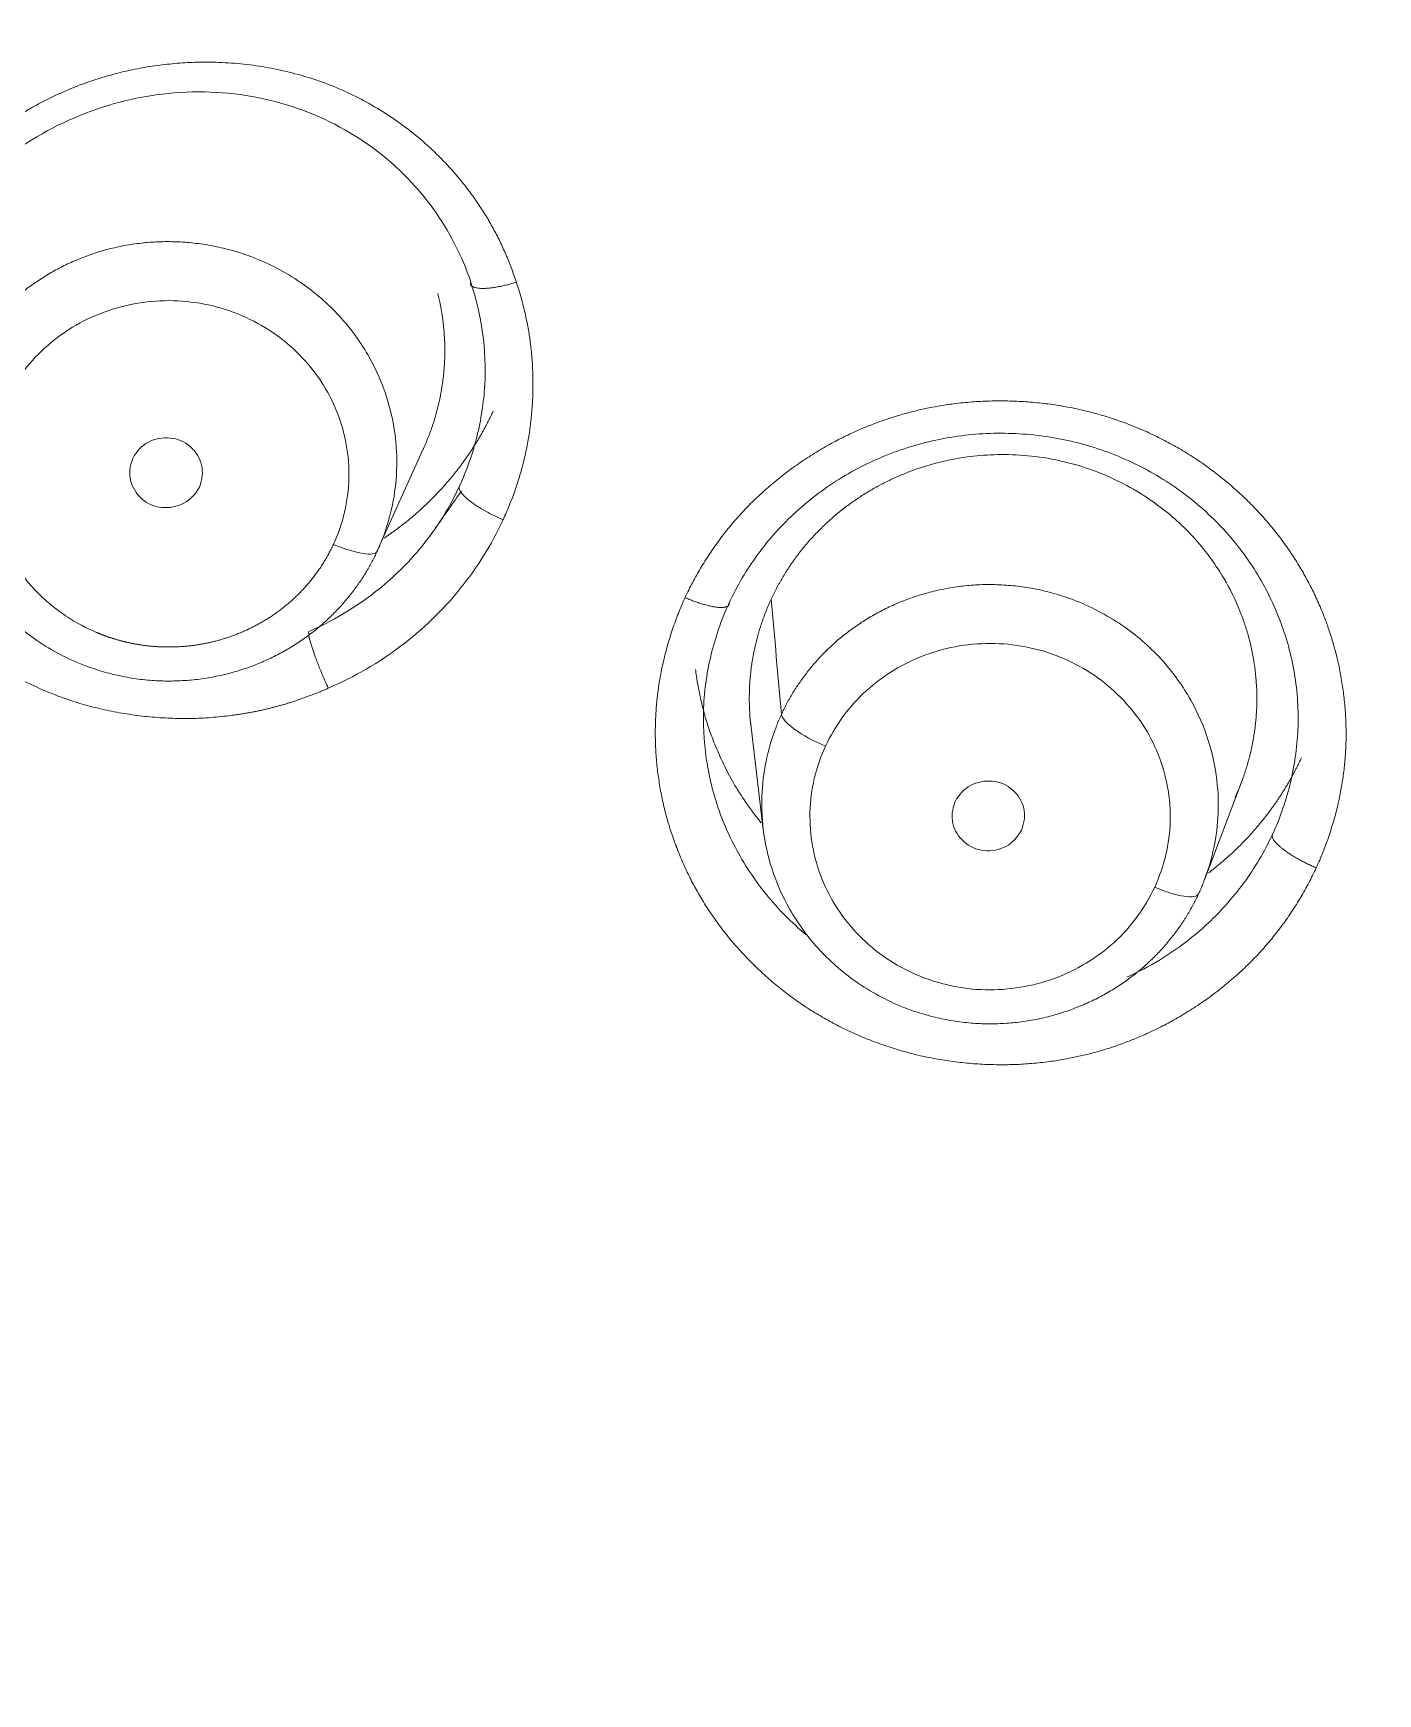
# Model space of a CAD drawing. Extents: x 6534 to 7663, y 0 to 827.
# Drawn here: x 7057.3 to 7065.67, y 545.31 to 555.64 of the extents above; entities that cross this region are included whole.
import ezdxf

# ---------------------------------------------------------------- set-up
doc = ezdxf.new("R2010")
doc.units = 0
doc.header["$LTSCALE"] = 30
doc.header["$MEASUREMENT"] = 0
doc.layers.add('1', color=7, linetype='CONTINUOUS')

msp = doc.modelspace()

# ---------------------------------------------------------------- linework, layer by layer
at = {"layer": '1', "color": 7, "linetype": 'Continuous', "lineweight": 18}
for p, q in [((7059.448, 552.426), (7059.733, 553.06)), ((7061.765, 551.356), (7061.845, 550.683)), ((7064.59, 550.371), (7064.83, 551.007))]:
    msp.add_line(p, q, dxfattribs=at)
for centre, major_axis, ratio, start_param, end_param in [((7103.394, 533.921), (62.577, 0), 0.961466, 0, 3.141593), ((7103.394, 533.307), (-60.5, 0), 0.961466, 4.72417, 7.004197), ((7103.394, 533.445), (60, 0), 0.961466, 1.582577, 4.712389), ((7103.394, 533.445), (-59.925, 0), 0.961466, 4.712389, 7.853982), ((7059.171, 552.541), (0.272, -0.126), 0.25099, 4.829053, 6.286318), ((7062.232, 551.285), (-0.272, 0.126), 0.25112, 0.143692, 1.686354), ((7064.28, 550.409), (0.272, -0.126), 0.251071, 4.828667, 6.301565)]:
    msp.add_ellipse(centre, major_axis=major_axis, ratio=ratio, start_param=start_param, end_param=end_param, dxfattribs=at)
at = {"layer": '1', "color": 7, "linetype": 'Continuous', "lineweight": 13}
for centre, major_axis, start_param, end_param in [((7103.394, 533.601), (61.963, 0), 1.570796, 3.141593), ((7103.394, 533.307), (59.425, 0), 1.570796, 4.70194), ((7103.394, 533.307), (57.948, 0), 1.579187, 4.712389), ((7103.394, 533.352), (57.403, 0), 1.579486, 4.712389)]:
    msp.add_ellipse(centre, major_axis=major_axis, ratio=0.961466, start_param=start_param, end_param=end_param, dxfattribs=at)
at = {"layer": '1', "color": 7, "linetype": 'Continuous', "lineweight": 18}
for points, knots in [([(7040.495, 539.074), (7040.495, 540.309), (7040.535, 541.529), (7040.686, 543.933), (7040.799, 545.118), (7041.09, 547.449), (7041.269, 548.594), (7041.688, 550.845), (7041.928, 551.949), (7042.462, 554.113), (7042.757, 555.173), (7043.395, 557.248), (7043.738, 558.262), (7044.468, 560.243), (7044.854, 561.21), (7045.665, 563.095), (7046.089, 564.014), (7046.968, 565.802), (7047.424, 566.672), (7048.362, 568.363), (7048.845, 569.185), (7049.832, 570.779), (7050.336, 571.552), (7051.362, 573.051), (7051.884, 573.776), (7052.939, 575.18), (7053.473, 575.859), (7054.55, 577.171), (7055.092, 577.804), (7056.182, 579.025), (7056.729, 579.614), (7057.55, 580.465), (7057.961, 580.883), (7058.44, 581.356), (7058.679, 581.589), (7058.799, 581.705), (7058.858, 581.763), (7058.888, 581.792), (7058.903, 581.806), (7058.911, 581.813), (7058.914, 581.817), (7058.916, 581.818), (7058.917, 581.819), (7058.918, 581.82), (7058.918, 581.82), (7058.918, 581.82), (7058.918, 581.82), (7060.391, 583.236), (7061.936, 584.58), (7065.15, 587.109), (7066.82, 588.296), (7070.268, 590.502), (7072.046, 591.521), (7075.692, 593.385), (7077.56, 594.228), (7081.367, 595.734), (7083.306, 596.396), (7087.236, 597.532), (7089.227, 598.007), (7093.242, 598.768), (7095.265, 599.053), (7099.325, 599.434), (7101.361, 599.529), (7103.394, 599.529)], [0, 0, 0, 0, 0.03125, 0.03125, 0.0625, 0.0625, 0.09375, 0.09375, 0.125, 0.125, 0.15625, 0.15625, 0.1875, 0.1875, 0.21875, 0.21875, 0.25, 0.25, 0.28125, 0.28125, 0.3125, 0.3125, 0.34375, 0.34375, 0.375, 0.375, 0.40625, 0.40625, 0.4375, 0.4375, 0.46875, 0.46875, 0.484375, 0.492188, 0.496094, 0.498047, 0.499023, 0.499512, 0.499756, 0.499878, 0.499939, 0.499969, 0.499985, 0.499992, 0.499996, 0.499996, 0.5, 0.5, 0.5625, 0.5625, 0.625, 0.625, 0.6875, 0.6875, 0.75, 0.75, 0.8125, 0.8125, 0.875, 0.875, 0.9375, 0.9375, 1, 1, 1, 1]), ([(7056.342, 554.167), (7056.346, 554.174), (7056.353, 554.189), (7056.363, 554.21), (7056.374, 554.232), (7056.385, 554.253), (7056.396, 554.274), (7056.407, 554.295), (7056.418, 554.316), (7056.43, 554.336), (7056.442, 554.357), (7056.454, 554.377), (7056.466, 554.397), (7056.478, 554.417), (7056.491, 554.436), (7056.503, 554.456), (7056.516, 554.475), (7056.529, 554.494), (7056.543, 554.513), (7056.556, 554.532), (7056.57, 554.55), (7056.584, 554.568), (7056.598, 554.586), (7056.612, 554.604), (7056.626, 554.622), (7056.641, 554.64), (7056.656, 554.657), (7056.683, 554.689), (7056.725, 554.734), (7056.783, 554.793), (7056.844, 554.85), (7056.931, 554.926), (7057.045, 555.015), (7057.172, 555.103), (7057.286, 555.171), (7057.386, 555.225), (7057.486, 555.272), (7057.589, 555.315), (7057.693, 555.351), (7057.803, 555.384), (7057.92, 555.412), (7058.044, 555.434), (7058.168, 555.449), (7058.294, 555.458), (7058.43, 555.459), (7058.575, 555.451), (7058.728, 555.432), (7058.878, 555.402), (7059.025, 555.361), (7059.17, 555.31), (7059.31, 555.246), (7059.444, 555.173), (7059.574, 555.088), (7059.698, 554.993), (7059.814, 554.888), (7059.921, 554.775), (7059.996, 554.683), (7060.044, 554.617), (7060.07, 554.58), (7060.095, 554.542), (7060.119, 554.504), (7060.142, 554.465), (7060.164, 554.425), (7060.186, 554.385), (7060.206, 554.345), (7060.225, 554.303), (7060.244, 554.262), (7060.262, 554.219), (7060.278, 554.176), (7060.294, 554.133), (7060.304, 554.104), (7060.309, 554.089)], [0, 0, 0, 0, 0.004834, 0.009646, 0.014438, 0.019209, 0.023961, 0.028694, 0.033407, 0.038103, 0.042781, 0.047442, 0.052086, 0.056714, 0.061326, 0.065924, 0.070507, 0.075076, 0.079632, 0.084175, 0.088706, 0.093226, 0.097734, 0.102232, 0.106721, 0.1112, 0.115671, 0.120134, 0.135932, 0.152028, 0.168443, 0.185199, 0.219155, 0.252992, 0.275035, 0.296817, 0.318396, 0.339831, 0.361181, 0.382508, 0.406939, 0.431316, 0.455719, 0.480228, 0.504919, 0.535489, 0.565667, 0.59561, 0.62548, 0.656109, 0.686504, 0.716845, 0.747307, 0.778822, 0.809976, 0.840947, 0.871915, 0.881022, 0.890116, 0.899201, 0.908283, 0.917367, 0.926457, 0.935559, 0.944678, 0.953817, 0.962983, 0.972179, 0.981411, 0.990683, 1, 1, 1, 1]), ([(7056.559, 554.155), (7056.618, 554.282), (7056.786, 554.556), (7057.167, 554.923), (7057.692, 555.196), (7058.291, 555.304), (7058.885, 555.224), (7059.41, 554.968), (7059.805, 554.575), (7059.97, 554.254), (7060.025, 554.092)], [0, 0, 0, 0, 0.097175, 0.218962, 0.352308, 0.487745, 0.621453, 0.752678, 0.881509, 1, 1, 1, 1]), ([(7059.443, 552.415), (7059.445, 552.42), (7059.45, 552.43), (7059.457, 552.446), (7059.463, 552.461), (7059.469, 552.476), (7059.497, 552.547), (7059.539, 552.683), (7059.569, 552.896), (7059.563, 553.13), (7059.509, 553.379), (7059.399, 553.633), (7059.226, 553.876), (7058.986, 554.09), (7058.771, 554.206), (7058.627, 554.26), (7058.571, 554.278), (7058.515, 554.294), (7058.458, 554.307), (7058.402, 554.319), (7058.345, 554.328), (7058.289, 554.334), (7058.234, 554.339), (7058.178, 554.341), (7058.123, 554.342), (7058.069, 554.34), (7058.015, 554.337), (7057.962, 554.331), (7057.91, 554.324), (7057.859, 554.315), (7057.809, 554.304), (7057.759, 554.292), (7057.711, 554.278), (7057.663, 554.262), (7057.617, 554.245), (7057.572, 554.227), (7057.528, 554.208), (7057.485, 554.187), (7057.444, 554.166), (7057.404, 554.143), (7057.365, 554.119), (7057.327, 554.095), (7057.29, 554.069), (7057.255, 554.043), (7057.221, 554.016), (7057.189, 553.989), (7057.157, 553.96), (7057.127, 553.932), (7057.099, 553.902), (7057.071, 553.873), (7057.045, 553.843), (7057.02, 553.813), (7056.996, 553.782), (7056.973, 553.752), (7056.952, 553.721), (7056.932, 553.69), (7056.913, 553.659), (7056.895, 553.628), (7056.878, 553.597), (7056.862, 553.566), (7056.852, 553.545), (7056.847, 553.535)], [0, 0, 0, 0, 0.003921, 0.007817, 0.011689, 0.015536, 0.019358, 0.064573, 0.114371, 0.16875, 0.227711, 0.291254, 0.359377, 0.43208, 0.50936, 0.522766, 0.53605, 0.549213, 0.562254, 0.575174, 0.587972, 0.600648, 0.613202, 0.625635, 0.637946, 0.650136, 0.662203, 0.674149, 0.685973, 0.697676, 0.709256, 0.720715, 0.732052, 0.743267, 0.75436, 0.765331, 0.776181, 0.786908, 0.797514, 0.807998, 0.81836, 0.8286, 0.838718, 0.848715, 0.858589, 0.868342, 0.877972, 0.887481, 0.896868, 0.906133, 0.915276, 0.924297, 0.933196, 0.941973, 0.950628, 0.959162, 0.967573, 0.975863, 0.98403, 0.992076, 1, 1, 1, 1]), ([(7059.82, 554.018), (7059.821, 554.015), (7059.823, 554.005), (7059.827, 553.988), (7059.832, 553.967), (7059.836, 553.947), (7059.84, 553.926), (7059.844, 553.905), (7059.847, 553.885), (7059.85, 553.864), (7059.853, 553.843), (7059.855, 553.822), (7059.857, 553.802), (7059.859, 553.781), (7059.86, 553.76), (7059.862, 553.739), (7059.863, 553.719), (7059.863, 553.698), (7059.863, 553.677), (7059.864, 553.656), (7059.863, 553.636), (7059.863, 553.615), (7059.862, 553.595), (7059.861, 553.574), (7059.859, 553.553), (7059.858, 553.533), (7059.856, 553.513), (7059.853, 553.492), (7059.851, 553.472), (7059.848, 553.452), (7059.845, 553.431), (7059.841, 553.411), (7059.838, 553.391), (7059.834, 553.371), (7059.83, 553.351), (7059.825, 553.331), (7059.82, 553.312), (7059.815, 553.292), (7059.81, 553.272), (7059.805, 553.253), (7059.799, 553.233), (7059.793, 553.214), (7059.786, 553.195), (7059.78, 553.176), (7059.773, 553.157), (7059.766, 553.138), (7059.758, 553.119), (7059.751, 553.1), (7059.743, 553.082), (7059.735, 553.063), (7059.729, 553.051), (7059.727, 553.045)], [0, 0, 0, 0, 0.009545, 0.030737, 0.051906, 0.073051, 0.094172, 0.11527, 0.136344, 0.157394, 0.17842, 0.199423, 0.220402, 0.241358, 0.262289, 0.283197, 0.304082, 0.324942, 0.345779, 0.366592, 0.387381, 0.408146, 0.428888, 0.449606, 0.4703, 0.490971, 0.511618, 0.53224, 0.55284, 0.573415, 0.593967, 0.614494, 0.634998, 0.655479, 0.675935, 0.696368, 0.716776, 0.737162, 0.757523, 0.77786, 0.798174, 0.818464, 0.83873, 0.858972, 0.87919, 0.899385, 0.919555, 0.939702, 0.959825, 0.979925, 1, 1, 1, 1]), ([(7060.024, 554.092), (7060.094, 553.885), (7060.124, 553.667), (7060.106, 553.341), (7060.089, 553.234), (7060.037, 553.022), (7060, 552.919), (7059.954, 552.82)], [0, 0, 0, 0, 0.5, 0.5, 0.75, 0.75, 1, 1, 1, 1]), ([(7056.847, 553.535), (7056.845, 553.53), (7056.84, 553.52), (7056.834, 553.504), (7056.827, 553.489), (7056.821, 553.473), (7056.792, 553.402), (7056.751, 553.265), (7056.72, 553.051), (7056.728, 552.815), (7056.782, 552.566), (7056.893, 552.313), (7057.067, 552.071), (7057.306, 551.859), (7057.519, 551.744), (7057.663, 551.69), (7057.719, 551.672), (7057.775, 551.656), (7057.831, 551.643), (7057.887, 551.631), (7057.943, 551.622), (7057.999, 551.615), (7058.055, 551.611), (7058.11, 551.608), (7058.165, 551.608), (7058.219, 551.61), (7058.273, 551.613), (7058.326, 551.618), (7058.378, 551.626), (7058.429, 551.635), (7058.479, 551.645), (7058.529, 551.658), (7058.577, 551.671), (7058.624, 551.687), (7058.671, 551.703), (7058.716, 551.721), (7058.76, 551.741), (7058.802, 551.761), (7058.844, 551.783), (7058.884, 551.805), (7058.923, 551.829), (7058.961, 551.854), (7058.998, 551.879), (7059.033, 551.905), (7059.067, 551.932), (7059.1, 551.96), (7059.131, 551.988), (7059.161, 552.017), (7059.19, 552.046), (7059.218, 552.076), (7059.244, 552.106), (7059.269, 552.136), (7059.293, 552.166), (7059.316, 552.197), (7059.337, 552.228), (7059.358, 552.259), (7059.377, 552.29), (7059.395, 552.322), (7059.412, 552.353), (7059.428, 552.384), (7059.438, 552.405), (7059.443, 552.415)], [0, 0, 0, 0, 0.003868, 0.007742, 0.011622, 0.015507, 0.019397, 0.06511, 0.115266, 0.16986, 0.228891, 0.292354, 0.360244, 0.432556, 0.509282, 0.522646, 0.535891, 0.549015, 0.562019, 0.574904, 0.587668, 0.600312, 0.612837, 0.625242, 0.637526, 0.649691, 0.661736, 0.673661, 0.685466, 0.697151, 0.708716, 0.720161, 0.731487, 0.742693, 0.753779, 0.764745, 0.775591, 0.786318, 0.796924, 0.807411, 0.817779, 0.828026, 0.838154, 0.848162, 0.858051, 0.867819, 0.877468, 0.886998, 0.896408, 0.905698, 0.914869, 0.92392, 0.932851, 0.941663, 0.950356, 0.958928, 0.967382, 0.975716, 0.98393, 0.992025, 1, 1, 1, 1]), ([(7059.486, 552.497), (7059.488, 552.498), (7059.496, 552.504), (7059.511, 552.514), (7059.53, 552.528), (7059.549, 552.541), (7059.568, 552.555), (7059.587, 552.57), (7059.605, 552.584), (7059.624, 552.598), (7059.642, 552.613), (7059.66, 552.628), (7059.677, 552.643), (7059.695, 552.658), (7059.712, 552.674), (7059.729, 552.69), (7059.746, 552.705), (7059.763, 552.721), (7059.779, 552.737), (7059.795, 552.754), (7059.811, 552.77), (7059.827, 552.787), (7059.843, 552.804), (7059.858, 552.821), (7059.873, 552.838), (7059.888, 552.855), (7059.902, 552.872), (7059.917, 552.89), (7059.931, 552.908), (7059.945, 552.925), (7059.959, 552.943), (7059.972, 552.961), (7059.985, 552.98), (7059.998, 552.998), (7060.011, 553.016), (7060.024, 553.035), (7060.036, 553.054), (7060.048, 553.073), (7060.06, 553.091), (7060.071, 553.11), (7060.082, 553.13), (7060.093, 553.149), (7060.104, 553.168), (7060.115, 553.187), (7060.125, 553.207), (7060.135, 553.227), (7060.145, 553.246), (7060.155, 553.266), (7060.161, 553.279), (7060.164, 553.286)], [0, 0, 0, 0, 0.006574, 0.028745, 0.050891, 0.073012, 0.095107, 0.117176, 0.13922, 0.161238, 0.183231, 0.205198, 0.22714, 0.249056, 0.270946, 0.292811, 0.314651, 0.336464, 0.358252, 0.380015, 0.401752, 0.423464, 0.445149, 0.46681, 0.488444, 0.510053, 0.531637, 0.553195, 0.574727, 0.596234, 0.617715, 0.639171, 0.660601, 0.682005, 0.703384, 0.724737, 0.746065, 0.767367, 0.788643, 0.809894, 0.831119, 0.852319, 0.873493, 0.894641, 0.915764, 0.936862, 0.957933, 0.978979, 1, 1, 1, 1]), ([(7061.632, 552.094), (7061.682, 552.2), (7061.742, 552.302), (7061.881, 552.492), (7061.961, 552.58), (7062.137, 552.741), (7062.232, 552.812), (7062.437, 552.937), (7062.546, 552.989), (7062.772, 553.073), (7062.889, 553.104), (7063.128, 553.144), (7063.249, 553.152), (7063.491, 553.146), (7063.612, 553.132), (7063.848, 553.081), (7063.963, 553.045), (7064.184, 552.95), (7064.29, 552.893), (7064.488, 552.759), (7064.58, 552.683), (7064.747, 552.514), (7064.821, 552.422), (7064.951, 552.226), (7065.005, 552.121), (7065.092, 551.904), (7065.125, 551.792), (7065.166, 551.563), (7065.175, 551.446), (7065.168, 551.213), (7065.153, 551.098), (7065.1, 550.871), (7065.062, 550.76), (7065.012, 550.653)], [0, 0, 0, 0, 0.0625, 0.0625, 0.125, 0.125, 0.1875, 0.1875, 0.25, 0.25, 0.3125, 0.3125, 0.375, 0.375, 0.4375, 0.4375, 0.5, 0.5, 0.5625, 0.5625, 0.625, 0.625, 0.6875, 0.6875, 0.75, 0.75, 0.8125, 0.8125, 0.875, 0.875, 0.9375, 0.9375, 1, 1, 1, 1]), ([(7061.894, 552.117), (7061.899, 552.129), (7061.91, 552.151), (7061.927, 552.185), (7061.945, 552.218), (7061.964, 552.251), (7061.984, 552.283), (7062.004, 552.315), (7062.026, 552.347), (7062.048, 552.378), (7062.071, 552.408), (7062.095, 552.438), (7062.12, 552.468), (7062.146, 552.497), (7062.172, 552.525), (7062.2, 552.553), (7062.228, 552.581), (7062.256, 552.607), (7062.286, 552.633), (7062.316, 552.659), (7062.347, 552.683), (7062.379, 552.707), (7062.412, 552.73), (7062.445, 552.753), (7062.479, 552.774), (7062.513, 552.795), (7062.548, 552.815), (7062.584, 552.834), (7062.62, 552.852), (7062.657, 552.87), (7062.694, 552.886), (7062.732, 552.902), (7062.797, 552.927), (7062.897, 552.959), (7063.038, 552.993), (7063.198, 553.014), (7063.376, 553.02), (7063.568, 553.005), (7063.773, 552.963), (7064.03, 552.873), (7064.302, 552.717), (7064.544, 552.492), (7064.708, 552.265), (7064.785, 552.107), (7064.818, 552.023), (7064.826, 552.003), (7064.833, 551.983), (7064.84, 551.963), (7064.846, 551.943), (7064.853, 551.923), (7064.859, 551.903), (7064.864, 551.882), (7064.87, 551.862), (7064.875, 551.842), (7064.88, 551.821), (7064.884, 551.801), (7064.888, 551.78), (7064.892, 551.759), (7064.896, 551.739), (7064.899, 551.718), (7064.902, 551.698), (7064.905, 551.677), (7064.907, 551.656), (7064.909, 551.636), (7064.911, 551.615), (7064.912, 551.594), (7064.914, 551.574), (7064.915, 551.553), (7064.915, 551.532), (7064.915, 551.512), (7064.915, 551.491), (7064.915, 551.47), (7064.915, 551.45), (7064.914, 551.429), (7064.913, 551.409), (7064.911, 551.388), (7064.91, 551.368), (7064.908, 551.348), (7064.905, 551.327), (7064.903, 551.307), (7064.9, 551.287), (7064.897, 551.267), (7064.893, 551.247), (7064.89, 551.227), (7064.886, 551.207), (7064.882, 551.187), (7064.877, 551.167), (7064.873, 551.148), (7064.868, 551.128), (7064.862, 551.108), (7064.857, 551.089), (7064.851, 551.07), (7064.845, 551.05), (7064.839, 551.031), (7064.832, 551.012), (7064.825, 550.993), (7064.818, 550.975), (7064.811, 550.956), (7064.803, 550.937), (7064.795, 550.919), (7064.787, 550.901), (7064.782, 550.888), (7064.779, 550.882)], [0, 0, 0, 0, 0.007808, 0.015634, 0.023476, 0.031335, 0.039212, 0.047105, 0.055015, 0.062943, 0.070887, 0.078849, 0.086828, 0.094823, 0.102836, 0.110866, 0.118914, 0.126978, 0.13506, 0.143159, 0.151275, 0.159408, 0.167559, 0.175727, 0.183912, 0.192114, 0.200334, 0.208571, 0.216826, 0.225098, 0.233387, 0.241694, 0.250018, 0.276099, 0.305393, 0.337903, 0.373628, 0.41257, 0.454732, 0.500115, 0.577337, 0.644734, 0.702276, 0.749936, 0.754388, 0.758834, 0.763276, 0.767713, 0.772144, 0.776571, 0.780993, 0.785411, 0.789823, 0.79423, 0.798633, 0.80303, 0.807423, 0.811811, 0.816193, 0.820571, 0.824944, 0.829313, 0.833676, 0.838034, 0.842387, 0.846736, 0.851079, 0.855418, 0.859752, 0.864081, 0.868404, 0.872723, 0.877037, 0.881347, 0.885651, 0.88995, 0.894244, 0.898534, 0.902818, 0.907098, 0.911372, 0.915642, 0.919907, 0.924167, 0.928422, 0.932672, 0.936917, 0.941157, 0.945392, 0.949622, 0.953848, 0.958068, 0.962283, 0.966494, 0.970699, 0.9749, 0.979096, 0.983287, 0.987472, 0.991653, 0.995829, 1, 1, 1, 1]), ([(7059.954, 552.82), (7059.953, 552.817), (7059.904, 552.711), (7059.844, 552.61), (7059.776, 552.518)], [0, 0, 0, 0, 0.024424, 1, 1, 1, 1]), ([(7064.553, 550.284), (7064.555, 550.289), (7064.56, 550.3), (7064.567, 550.315), (7064.574, 550.331), (7064.58, 550.347), (7064.608, 550.417), (7064.649, 550.553), (7064.68, 550.764), (7064.673, 550.998), (7064.62, 551.247), (7064.51, 551.5), (7064.336, 551.743), (7064.096, 551.958), (7063.881, 552.073), (7063.737, 552.127), (7063.681, 552.145), (7063.624, 552.161), (7063.568, 552.175), (7063.512, 552.186), (7063.455, 552.195), (7063.399, 552.201), (7063.344, 552.206), (7063.288, 552.208), (7063.233, 552.209), (7063.179, 552.207), (7063.126, 552.203), (7063.073, 552.198), (7063.021, 552.19), (7062.969, 552.181), (7062.919, 552.17), (7062.87, 552.158), (7062.821, 552.144), (7062.774, 552.129), (7062.728, 552.112), (7062.683, 552.094), (7062.639, 552.074), (7062.596, 552.054), (7062.555, 552.032), (7062.514, 552.009), (7062.475, 551.986), (7062.438, 551.961), (7062.401, 551.935), (7062.366, 551.909), (7062.332, 551.882), (7062.299, 551.855), (7062.268, 551.826), (7062.238, 551.798), (7062.209, 551.769), (7062.182, 551.739), (7062.156, 551.709), (7062.131, 551.679), (7062.107, 551.648), (7062.084, 551.617), (7062.063, 551.587), (7062.042, 551.556), (7062.023, 551.525), (7062.005, 551.494), (7061.988, 551.463), (7061.973, 551.432), (7061.963, 551.411), (7061.958, 551.4)], [0, 0, 0, 0, 0.004015, 0.007996, 0.011942, 0.015855, 0.019734, 0.064711, 0.114332, 0.168596, 0.227502, 0.291048, 0.359234, 0.432056, 0.509512, 0.522903, 0.536174, 0.549323, 0.562352, 0.575259, 0.588045, 0.600709, 0.613253, 0.625675, 0.637976, 0.650156, 0.662214, 0.674151, 0.685967, 0.697662, 0.709235, 0.720687, 0.732018, 0.743227, 0.754315, 0.765282, 0.776127, 0.786851, 0.797453, 0.807935, 0.818295, 0.828533, 0.83865, 0.848646, 0.85852, 0.868273, 0.877905, 0.887415, 0.896804, 0.906071, 0.915217, 0.924242, 0.933145, 0.941927, 0.950587, 0.959126, 0.967544, 0.97584, 0.984015, 0.992068, 1, 1, 1, 1]), ([(7061.497, 551.085), (7061.478, 551.195), (7061.47, 551.306), (7061.476, 551.534), (7061.492, 551.65), (7061.545, 551.877), (7061.583, 551.988), (7061.633, 552.094)], [0, 0, 0, 0, 0.324096, 0.324096, 0.662048, 0.662048, 1, 1, 1, 1]), ([(7061.768, 551.329), (7061.767, 551.334), (7061.766, 551.346), (7061.764, 551.364), (7061.762, 551.385), (7061.761, 551.406), (7061.76, 551.426), (7061.759, 551.447), (7061.758, 551.468), (7061.758, 551.488), (7061.758, 551.509), (7061.758, 551.529), (7061.759, 551.55), (7061.759, 551.57), (7061.761, 551.591), (7061.762, 551.611), (7061.764, 551.632), (7061.766, 551.652), (7061.768, 551.672), (7061.77, 551.693), (7061.773, 551.713), (7061.776, 551.733), (7061.78, 551.753), (7061.783, 551.773), (7061.787, 551.793), (7061.792, 551.813), (7061.796, 551.832), (7061.801, 551.852), (7061.806, 551.872), (7061.811, 551.891), (7061.817, 551.911), (7061.822, 551.93), (7061.828, 551.949), (7061.835, 551.968), (7061.841, 551.987), (7061.848, 552.006), (7061.855, 552.025), (7061.862, 552.044), (7061.87, 552.062), (7061.878, 552.081), (7061.886, 552.099), (7061.891, 552.111), (7061.894, 552.117)], [0, 0, 0, 0, 0.018311, 0.044033, 0.069726, 0.09539, 0.121024, 0.14663, 0.172206, 0.197754, 0.223272, 0.248761, 0.274221, 0.299652, 0.325055, 0.350428, 0.375772, 0.401087, 0.426373, 0.451631, 0.476859, 0.502059, 0.527229, 0.552371, 0.577484, 0.602568, 0.627623, 0.652649, 0.677647, 0.702616, 0.727556, 0.752467, 0.777349, 0.802203, 0.827028, 0.851824, 0.876592, 0.901331, 0.926041, 0.950723, 0.975376, 1, 1, 1, 1]), ([(7061.424, 551.68), (7061.425, 551.666), (7061.429, 551.639), (7061.436, 551.597), (7061.443, 551.554), (7061.452, 551.511), (7061.462, 551.468), (7061.473, 551.426), (7061.484, 551.384), (7061.497, 551.341), (7061.511, 551.299), (7061.526, 551.258), (7061.551, 551.193), (7061.591, 551.103), (7061.651, 550.986), (7061.727, 550.864), (7061.79, 550.778), (7061.827, 550.732), (7061.832, 550.727)], [0, 0, 0, 0, 0.038848, 0.080366, 0.121981, 0.163693, 0.205501, 0.247406, 0.289408, 0.331507, 0.373703, 0.415996, 0.458387, 0.572153, 0.697127, 0.833315, 0.980722, 1, 1, 1, 1]), ([(7061.958, 551.4), (7061.956, 551.395), (7061.951, 551.385), (7061.944, 551.369), (7061.937, 551.354), (7061.931, 551.338), (7061.902, 551.266), (7061.861, 551.128), (7061.831, 550.914), (7061.838, 550.678), (7061.893, 550.429), (7062.005, 550.177), (7062.179, 549.936), (7062.418, 549.725), (7062.631, 549.611), (7062.774, 549.557), (7062.829, 549.539), (7062.886, 549.523), (7062.942, 549.51), (7062.998, 549.499), (7063.054, 549.49), (7063.11, 549.483), (7063.166, 549.478), (7063.221, 549.476), (7063.276, 549.476), (7063.33, 549.477), (7063.384, 549.481), (7063.436, 549.486), (7063.488, 549.494), (7063.54, 549.503), (7063.59, 549.513), (7063.639, 549.526), (7063.688, 549.54), (7063.735, 549.555), (7063.781, 549.572), (7063.826, 549.59), (7063.87, 549.609), (7063.913, 549.63), (7063.954, 549.651), (7063.995, 549.674), (7064.034, 549.698), (7064.072, 549.722), (7064.108, 549.748), (7064.143, 549.774), (7064.177, 549.801), (7064.21, 549.828), (7064.241, 549.857), (7064.271, 549.885), (7064.3, 549.915), (7064.328, 549.944), (7064.354, 549.974), (7064.379, 550.005), (7064.403, 550.035), (7064.426, 550.066), (7064.447, 550.097), (7064.468, 550.128), (7064.487, 550.159), (7064.505, 550.19), (7064.522, 550.222), (7064.538, 550.253), (7064.548, 550.274), (7064.553, 550.284)], [0, 0, 0, 0, 0.003927, 0.007866, 0.011819, 0.015784, 0.019761, 0.065641, 0.115909, 0.170561, 0.229595, 0.293007, 0.360793, 0.432948, 0.509466, 0.522824, 0.536063, 0.549181, 0.56218, 0.575059, 0.587818, 0.600457, 0.612976, 0.625376, 0.637655, 0.649815, 0.661855, 0.673776, 0.685576, 0.697257, 0.708818, 0.720259, 0.731581, 0.742783, 0.753865, 0.764827, 0.77567, 0.786393, 0.796996, 0.807479, 0.817843, 0.828087, 0.838212, 0.848217, 0.858102, 0.867868, 0.877514, 0.88704, 0.896447, 0.905734, 0.914901, 0.923949, 0.932878, 0.941686, 0.950376, 0.958945, 0.967395, 0.975726, 0.983937, 0.992028, 1, 1, 1, 1]), ([(7064.615, 550.414), (7064.616, 550.415), (7064.623, 550.42), (7064.636, 550.431), (7064.654, 550.445), (7064.672, 550.46), (7064.69, 550.475), (7064.708, 550.49), (7064.725, 550.505), (7064.742, 550.52), (7064.759, 550.536), (7064.776, 550.552), (7064.793, 550.568), (7064.809, 550.584), (7064.825, 550.6), (7064.841, 550.617), (7064.857, 550.633), (7064.873, 550.65), (7064.888, 550.667), (7064.903, 550.684), (7064.918, 550.701), (7064.932, 550.719), (7064.947, 550.736), (7064.961, 550.754), (7064.975, 550.771), (7064.988, 550.789), (7065.002, 550.807), (7065.015, 550.826), (7065.028, 550.844), (7065.041, 550.862), (7065.053, 550.881), (7065.065, 550.899), (7065.077, 550.918), (7065.089, 550.937), (7065.1, 550.956), (7065.112, 550.975), (7065.123, 550.994), (7065.134, 551.014), (7065.144, 551.033), (7065.154, 551.052), (7065.164, 551.072), (7065.174, 551.091), (7065.184, 551.111), (7065.19, 551.124), (7065.193, 551.131)], [0, 0, 0, 0, 0.003477, 0.028377, 0.053248, 0.078089, 0.1029, 0.127682, 0.152434, 0.177156, 0.201848, 0.226511, 0.251144, 0.275747, 0.300321, 0.324865, 0.349379, 0.373863, 0.398318, 0.422742, 0.447137, 0.471503, 0.495838, 0.520144, 0.54442, 0.568666, 0.592882, 0.617069, 0.641225, 0.665352, 0.68945, 0.713517, 0.737555, 0.761562, 0.78554, 0.809488, 0.833407, 0.857295, 0.881154, 0.904983, 0.928782, 0.952551, 0.97629, 1, 1, 1, 1])]:
    msp.add_open_spline(points, degree=3, knots=knots, dxfattribs=at)
at = {"layer": '1', "color": 7, "linetype": 'Continuous', "lineweight": 13}
for points, degree, knots in [([(7059.139, 551.564), (7059.132, 551.56), (7059.117, 551.554), (7059.094, 551.544), (7059.071, 551.535), (7059.049, 551.526), (7059.026, 551.517), (7059.003, 551.509), (7058.98, 551.501), (7058.957, 551.493), (7058.934, 551.485), (7058.911, 551.477), (7058.888, 551.47), (7058.865, 551.463), (7058.842, 551.457), (7058.818, 551.45), (7058.795, 551.444), (7058.772, 551.438), (7058.748, 551.433), (7058.725, 551.427), (7058.701, 551.422), (7058.678, 551.417), (7058.654, 551.413), (7058.63, 551.409), (7058.607, 551.405), (7058.583, 551.401), (7058.559, 551.397), (7058.501, 551.39), (7058.409, 551.38), (7058.283, 551.374), (7058.156, 551.376), (7058.028, 551.384), (7057.901, 551.4), (7057.776, 551.422), (7057.653, 551.451), (7057.532, 551.487), (7057.414, 551.531), (7057.241, 551.606), (7057.023, 551.729), (7056.807, 551.898), (7056.638, 552.068), (7056.509, 552.227), (7056.408, 552.384), (7056.33, 552.535), (7056.271, 552.676), (7056.224, 552.82), (7056.189, 552.969), (7056.166, 553.119), (7056.155, 553.271), (7056.156, 553.423), (7056.166, 553.539), (7056.177, 553.619), (7056.183, 553.662), (7056.191, 553.704), (7056.2, 553.747), (7056.21, 553.79), (7056.221, 553.832), (7056.232, 553.875), (7056.245, 553.917), (7056.259, 553.959), (7056.274, 554.001), (7056.289, 554.042), (7056.306, 554.084), (7056.324, 554.126), (7056.336, 554.153), (7056.342, 554.167)], 3, [0, 0, 0, 0, 0.004807, 0.009602, 0.014383, 0.019153, 0.023911, 0.028659, 0.033396, 0.038125, 0.042844, 0.047555, 0.052259, 0.056956, 0.061647, 0.066332, 0.071012, 0.075688, 0.080361, 0.085031, 0.089699, 0.094365, 0.09903, 0.103695, 0.108361, 0.113028, 0.117697, 0.122368, 0.146918, 0.171464, 0.196094, 0.220898, 0.245964, 0.270766, 0.295481, 0.320204, 0.34503, 0.370057, 0.431928, 0.494712, 0.536844, 0.578841, 0.62112, 0.653053, 0.684794, 0.716517, 0.748401, 0.780162, 0.811677, 0.843106, 0.874609, 0.883533, 0.892446, 0.901353, 0.910257, 0.919161, 0.928071, 0.93699, 0.945922, 0.954871, 0.96384, 0.972834, 0.981856, 0.99091, 1, 1, 1, 1]), ([(7057.121, 553.336), (7057.151, 553.4), (7057.188, 553.462), (7057.272, 553.577), (7057.321, 553.63), (7057.427, 553.727), (7057.485, 553.771), (7057.61, 553.846), (7057.675, 553.878), (7057.812, 553.928), (7057.884, 553.947), (7058.028, 553.971), (7058.102, 553.976), (7058.248, 553.972), (7058.322, 553.963), (7058.465, 553.932), (7058.535, 553.91), (7058.669, 553.852), (7058.733, 553.817), (7058.853, 553.736), (7058.908, 553.69), (7059.009, 553.587), (7059.055, 553.531), (7059.133, 553.412), (7059.166, 553.349), (7059.219, 553.217), (7059.238, 553.149), (7059.263, 553.01), (7059.269, 552.939), (7059.265, 552.798), (7059.256, 552.728), (7059.224, 552.59), (7059.2, 552.523), (7059.171, 552.458)], 3, [0, 0, 0, 0, 0.0625, 0.0625, 0.125, 0.125, 0.1875, 0.1875, 0.25, 0.25, 0.3125, 0.3125, 0.375, 0.375, 0.4375, 0.4375, 0.5, 0.5, 0.5625, 0.5625, 0.625, 0.625, 0.6875, 0.6875, 0.75, 0.75, 0.8125, 0.8125, 0.875, 0.875, 0.9375, 0.9375, 1, 1, 1, 1]), ([(7059.171, 552.458), (7059.168, 552.453), (7059.164, 552.443), (7059.156, 552.429), (7059.149, 552.414), (7059.141, 552.4), (7059.134, 552.386), (7059.126, 552.372), (7059.117, 552.358), (7059.109, 552.344), (7059.1, 552.331), (7059.092, 552.317), (7059.083, 552.304), (7059.074, 552.291), (7059.065, 552.279), (7059.055, 552.266), (7059.046, 552.254), (7059.036, 552.242), (7059.027, 552.23), (7059.017, 552.218), (7059.007, 552.206), (7058.997, 552.195), (7058.987, 552.184), (7058.976, 552.173), (7058.966, 552.162), (7058.956, 552.151), (7058.945, 552.141), (7058.934, 552.13), (7058.923, 552.12), (7058.913, 552.11), (7058.902, 552.101), (7058.891, 552.091), (7058.88, 552.082), (7058.868, 552.073), (7058.857, 552.064), (7058.846, 552.055), (7058.835, 552.046), (7058.823, 552.038), (7058.812, 552.03), (7058.8, 552.022), (7058.789, 552.014), (7058.777, 552.006), (7058.766, 551.999), (7058.754, 551.992), (7058.742, 551.984), (7058.731, 551.978), (7058.719, 551.971), (7058.707, 551.964), (7058.696, 551.958), (7058.684, 551.952), (7058.672, 551.945), (7058.66, 551.94), (7058.649, 551.934), (7058.637, 551.928), (7058.625, 551.923), (7058.613, 551.918), (7058.601, 551.912), (7058.59, 551.908), (7058.578, 551.903), (7058.566, 551.898), (7058.555, 551.894), (7058.543, 551.889), (7058.531, 551.885), (7058.52, 551.881), (7058.508, 551.877), (7058.496, 551.874), (7058.485, 551.87), (7058.473, 551.867), (7058.462, 551.863), (7058.45, 551.86), (7058.439, 551.857), (7058.428, 551.854), (7058.416, 551.851), (7058.405, 551.849), (7058.394, 551.846), (7058.383, 551.844), (7058.372, 551.842), (7058.361, 551.84), (7058.349, 551.838), (7058.339, 551.836), (7058.328, 551.834), (7058.317, 551.832), (7058.306, 551.831), (7058.295, 551.829), (7058.285, 551.828), (7058.274, 551.827), (7058.263, 551.826), (7058.253, 551.825), (7058.243, 551.824), (7058.232, 551.823), (7058.222, 551.822), (7058.212, 551.822), (7058.202, 551.821), (7058.192, 551.821), (7058.182, 551.82), (7058.172, 551.82), (7058.162, 551.82), (7058.152, 551.82), (7058.142, 551.82), (7058.133, 551.82), (7058.123, 551.82), (7058.114, 551.82), (7058.104, 551.821), (7058.095, 551.821), (7058.086, 551.821), (7058.077, 551.822), (7058.068, 551.822), (7058.059, 551.823), (7058.05, 551.824), (7058.041, 551.825), (7058.032, 551.825), (7058.024, 551.826), (7058.015, 551.827), (7058.007, 551.828), (7057.998, 551.829), (7057.99, 551.83), (7057.982, 551.832), (7057.973, 551.833), (7057.965, 551.834), (7057.957, 551.835), (7057.949, 551.837), (7057.942, 551.838), (7057.934, 551.839), (7057.926, 551.841), (7057.919, 551.842), (7057.911, 551.844), (7057.904, 551.845), (7057.897, 551.847), (7057.889, 551.849), (7057.882, 551.85), (7057.875, 551.852), (7057.868, 551.854), (7057.861, 551.855), (7057.855, 551.857), (7057.848, 551.859), (7057.841, 551.861), (7057.835, 551.862), (7057.828, 551.864), (7057.822, 551.866), (7057.816, 551.868), (7057.81, 551.87), (7057.803, 551.872), (7057.797, 551.873), (7057.791, 551.875), (7057.786, 551.877), (7057.78, 551.879), (7057.774, 551.881), (7057.769, 551.883), (7057.763, 551.885), (7057.758, 551.887), (7057.752, 551.889), (7057.747, 551.891), (7057.742, 551.893), (7057.737, 551.894), (7057.732, 551.896), (7057.727, 551.898), (7057.722, 551.9), (7057.717, 551.902), (7057.712, 551.904), (7057.708, 551.906), (7057.703, 551.908), (7057.698, 551.91), (7057.648, 551.931), (7057.564, 551.974), (7057.461, 552.043), (7057.389, 552.102), (7057.324, 552.163), (7057.263, 552.23), (7057.205, 552.309), (7057.16, 552.382), (7057.127, 552.446), (7057.079, 552.556), (7057.037, 552.703), (7057.024, 552.856), (7057.025, 552.952), (7057.03, 553.015), (7057.039, 553.079), (7057.053, 553.144), (7057.071, 553.21), (7057.089, 553.261), (7057.104, 553.297), (7057.113, 553.317), (7057.118, 553.33), (7057.121, 553.336)], 3, [0, 0, 0, 0, 0.004832, 0.009642, 0.014431, 0.019198, 0.023943, 0.028666, 0.033368, 0.038049, 0.042707, 0.047344, 0.051959, 0.056553, 0.061125, 0.065675, 0.070204, 0.074711, 0.079196, 0.08366, 0.088102, 0.092522, 0.096921, 0.101298, 0.105654, 0.109987, 0.114299, 0.11859, 0.122859, 0.127106, 0.131331, 0.135535, 0.139717, 0.143877, 0.148016, 0.152133, 0.156229, 0.160302, 0.164355, 0.168385, 0.172394, 0.176381, 0.180347, 0.18429, 0.188213, 0.192113, 0.195992, 0.199849, 0.203685, 0.207499, 0.211291, 0.215061, 0.21881, 0.222537, 0.226243, 0.229927, 0.233589, 0.23723, 0.240849, 0.244446, 0.248022, 0.251575, 0.255108, 0.258618, 0.262107, 0.265575, 0.26902, 0.272444, 0.275847, 0.279227, 0.282586, 0.285924, 0.289239, 0.292533, 0.295806, 0.299056, 0.302285, 0.305493, 0.308678, 0.311842, 0.314985, 0.318105, 0.321204, 0.324282, 0.327338, 0.330372, 0.333384, 0.336375, 0.339344, 0.342291, 0.345217, 0.348121, 0.351004, 0.353864, 0.356704, 0.359521, 0.362317, 0.365091, 0.367843, 0.370574, 0.373283, 0.375971, 0.378637, 0.381281, 0.383903, 0.386504, 0.389083, 0.391641, 0.394177, 0.396691, 0.399184, 0.401654, 0.404104, 0.406531, 0.408937, 0.411321, 0.413684, 0.416025, 0.418344, 0.420642, 0.422918, 0.425172, 0.427404, 0.429615, 0.431805, 0.433972, 0.436118, 0.438243, 0.440345, 0.442426, 0.444486, 0.446523, 0.448539, 0.450534, 0.452506, 0.454457, 0.456387, 0.458294, 0.46018, 0.462045, 0.463887, 0.465709, 0.467508, 0.469286, 0.471042, 0.472776, 0.474489, 0.47618, 0.47785, 0.479497, 0.481123, 0.482728, 0.484311, 0.485872, 0.487411, 0.488929, 0.490425, 0.4919, 0.493353, 0.494784, 0.496194, 0.497581, 0.498948, 0.543054, 0.578533, 0.605381, 0.623592, 0.655956, 0.684566, 0.709417, 0.730505, 0.747828, 0.815777, 0.864408, 0.88261, 0.901287, 0.920436, 0.940057, 0.960147, 0.980706, 0.987795, 0.994227, 1, 1, 1, 1]), ([(7061.358, 552.127), (7061.536, 552.505), (7061.837, 552.779), (7061.991, 552.919), (7062.352, 553.141), (7062.944, 553.361), (7063.378, 553.35), (7063.814, 553.339), (7064.206, 553.169), (7064.594, 553), (7064.889, 552.698), (7065.18, 552.4), (7065.331, 552.017), (7065.405, 551.829), (7065.475, 551.428), (7065.47, 551.226), (7065.459, 550.831), (7065.285, 550.446)], 2, [0, 0, 0, 0.125, 0.125, 0.1875, 0.25, 0.375, 0.375, 0.5, 0.5, 0.625, 0.625, 0.75, 0.75, 0.8125, 0.875, 0.875, 1, 1, 1]), ([(7060.226, 552.611), (7060.209, 552.619), (7060.192, 552.627), (7060.156, 552.644), (7060.137, 552.654), (7060.101, 552.674), (7060.084, 552.684), (7060.051, 552.705), (7060.036, 552.716), (7060.008, 552.737), (7059.996, 552.747), (7059.977, 552.766), (7059.969, 552.775), (7059.958, 552.791), (7059.955, 552.798), (7059.952, 552.81), (7059.952, 552.815), (7059.954, 552.82)], 3, [0, 0, 0, 0, 0.125, 0.125, 0.25, 0.25, 0.375, 0.375, 0.5, 0.5, 0.625, 0.625, 0.75, 0.75, 0.875, 0.875, 1, 1, 1, 1]), ([(7059.776, 552.518), (7059.74, 552.469), (7059.585, 552.278), (7059.328, 552.069), (7059.09, 551.948), (7059.017, 551.916)], 3, [0, 0, 0, 0, 0.188508, 0.760251, 1, 1, 1, 1]), ([(7065.285, 550.446), (7065.107, 550.067), (7064.806, 549.793), (7064.653, 549.653), (7064.291, 549.432), (7063.7, 549.211), (7063.266, 549.222), (7062.83, 549.234), (7062.438, 549.404), (7062.049, 549.572), (7061.755, 549.874), (7061.463, 550.172), (7061.313, 550.555), (7061.238, 550.743), (7061.168, 551.144), (7061.174, 551.346), (7061.185, 551.741), (7061.358, 552.127)], 2, [0, 0, 0, 0.125, 0.125, 0.1875, 0.25, 0.375, 0.375, 0.5, 0.5, 0.625, 0.625, 0.75, 0.75, 0.8125, 0.875, 0.875, 1, 1, 1]), ([(7059.139, 551.564), (7059.135, 551.572), (7059.12, 551.605), (7059.095, 551.663), (7059.072, 551.719), (7059.058, 551.759), (7059.048, 551.786), (7059.04, 551.811), (7059.029, 551.844), (7059.019, 551.881), (7059.016, 551.906), (7059.017, 551.915), (7059.017, 551.916)], 3, [0, 0, 0, 0, 0.050604, 0.200088, 0.349573, 0.424315, 0.499058, 0.5738, 0.648542, 0.798027, 0.947512, 1, 1, 1, 1]), ([(7062.232, 551.203), (7062.262, 551.267), (7062.298, 551.329), (7062.383, 551.444), (7062.431, 551.498), (7062.538, 551.595), (7062.596, 551.638), (7062.72, 551.714), (7062.786, 551.745), (7062.923, 551.796), (7062.994, 551.815), (7063.138, 551.838), (7063.212, 551.843), (7063.359, 551.84), (7063.432, 551.831), (7063.575, 551.8), (7063.645, 551.777), (7063.779, 551.72), (7063.843, 551.685), (7063.963, 551.604), (7064.018, 551.557), (7064.119, 551.455), (7064.165, 551.399), (7064.243, 551.28), (7064.276, 551.216), (7064.329, 551.085), (7064.348, 551.016), (7064.373, 550.877), (7064.378, 550.807), (7064.375, 550.666), (7064.365, 550.595), (7064.333, 550.458), (7064.31, 550.391), (7064.28, 550.326)], 3, [0, 0, 0, 0, 0.0625, 0.0625, 0.125, 0.125, 0.1875, 0.1875, 0.25, 0.25, 0.3125, 0.3125, 0.375, 0.375, 0.4375, 0.4375, 0.5, 0.5, 0.5625, 0.5625, 0.625, 0.625, 0.6875, 0.6875, 0.75, 0.75, 0.8125, 0.8125, 0.875, 0.875, 0.9375, 0.9375, 1, 1, 1, 1]), ([(7064.28, 550.326), (7064.25, 550.262), (7064.214, 550.2), (7064.129, 550.085), (7064.081, 550.031), (7063.974, 549.934), (7063.916, 549.891), (7063.792, 549.816), (7063.726, 549.784), (7063.589, 549.733), (7063.518, 549.715), (7063.374, 549.691), (7063.3, 549.686), (7063.153, 549.689), (7063.08, 549.698), (7062.937, 549.729), (7062.867, 549.752), (7062.733, 549.809), (7062.669, 549.844), (7062.549, 549.925), (7062.494, 549.972), (7062.393, 550.074), (7062.347, 550.13), (7062.269, 550.249), (7062.236, 550.313), (7062.183, 550.444), (7062.164, 550.513), (7062.139, 550.652), (7062.134, 550.722), (7062.137, 550.863), (7062.146, 550.934), (7062.179, 551.071), (7062.202, 551.139), (7062.232, 551.203)], 3, [0, 0, 0, 0, 0.0625, 0.0625, 0.125, 0.125, 0.1875, 0.1875, 0.25, 0.25, 0.3125, 0.3125, 0.375, 0.375, 0.4375, 0.4375, 0.5, 0.5, 0.5625, 0.5625, 0.625, 0.625, 0.6875, 0.6875, 0.75, 0.75, 0.8125, 0.8125, 0.875, 0.875, 0.9375, 0.9375, 1, 1, 1, 1]), ([(7062.111, 550.03), (7062.066, 550.068), (7062.022, 550.108), (7061.898, 550.234), (7061.823, 550.326), (7061.694, 550.522), (7061.639, 550.627), (7061.552, 550.843), (7061.52, 550.956), (7061.499, 551.075), (7061.498, 551.08), (7061.497, 551.085)], 3, [0, 0, 0, 0, 0.140354, 0.140354, 0.423039, 0.423039, 0.705725, 0.705725, 0.98841, 0.98841, 1, 1, 1, 1]), ([(7065.012, 550.653), (7064.963, 550.547), (7064.903, 550.445), (7064.763, 550.255), (7064.684, 550.167), (7064.508, 550.006), (7064.412, 549.935), (7064.244, 549.833), (7064.176, 549.797), (7064.107, 549.766)], 3, [0, 0, 0, 0, 0.274933, 0.274933, 0.549866, 0.549866, 0.824799, 0.824799, 1, 1, 1, 1])]:
    msp.add_open_spline(points, degree=degree, knots=knots, dxfattribs=at)
for points, weights in [([(7060.309, 554.089), (7060.128, 554.033), (7060.007, 554.034), (7060.024, 554.092)], [1.19336083362, 0.93318081128, 0.935568094161, 1.20052268226]), ([(7061.633, 552.094), (7061.637, 552.043), (7061.524, 552.056), (7061.358, 552.127)], [1.19633336202, 0.946573984112, 0.935107322524, 1.16193337725]), ([(7065.012, 550.653), (7064.995, 550.608), (7065.112, 550.52), (7065.285, 550.446)], [1.19642606055, 0.934436189307, 0.934524676358, 1.19669152171])]:
    msp.add_rational_spline(points, weights, degree=3, dxfattribs=at)
at = {"layer": '1', "color": 7, "linetype": 'Continuous', "lineweight": 18}
for points, degree in [([(7060.309, 554.089), (7060.43, 553.727), (7060.388, 552.96), (7060.226, 552.611)], 2), ([(7058.337, 552.815), (7058.355, 552.864), (7058.366, 552.953), (7058.289, 553.078), (7058.159, 553.134), (7058.01, 553.106), (7057.948, 553.039), (7057.922, 552.993)], 3), ([(7057.922, 552.993), (7057.904, 552.944), (7057.893, 552.856), (7057.97, 552.73), (7058.1, 552.674), (7058.249, 552.702), (7058.311, 552.769), (7058.337, 552.815)], 3), ([(7059.967, 552.79), (7059.777, 552.519)], 1), ([(7060.226, 552.611), (7060.154, 552.455), (7059.976, 552.17), (7059.601, 551.808), (7059.303, 551.634), (7059.139, 551.564)], 3), ([(7063.451, 550.681), (7063.47, 550.73), (7063.481, 550.818), (7063.404, 550.943), (7063.274, 550.999), (7063.125, 550.971), (7063.064, 550.904), (7063.038, 550.858)], 3), ([(7063.038, 550.858), (7063.02, 550.809), (7063.009, 550.721), (7063.085, 550.596), (7063.216, 550.54), (7063.364, 550.567), (7063.426, 550.635), (7063.451, 550.681)], 3)]:
    msp.add_open_spline(points, degree=degree, dxfattribs=at)
at = {"layer": '1', "color": 7, "linetype": 'Continuous', "lineweight": 13}
msp.add_open_spline([(7061.894, 552.117), (7061.915, 551.878), (7061.937, 551.639), (7061.958, 551.4)], degree=3, dxfattribs=at)

doc.saveas('drawing.dxf')
